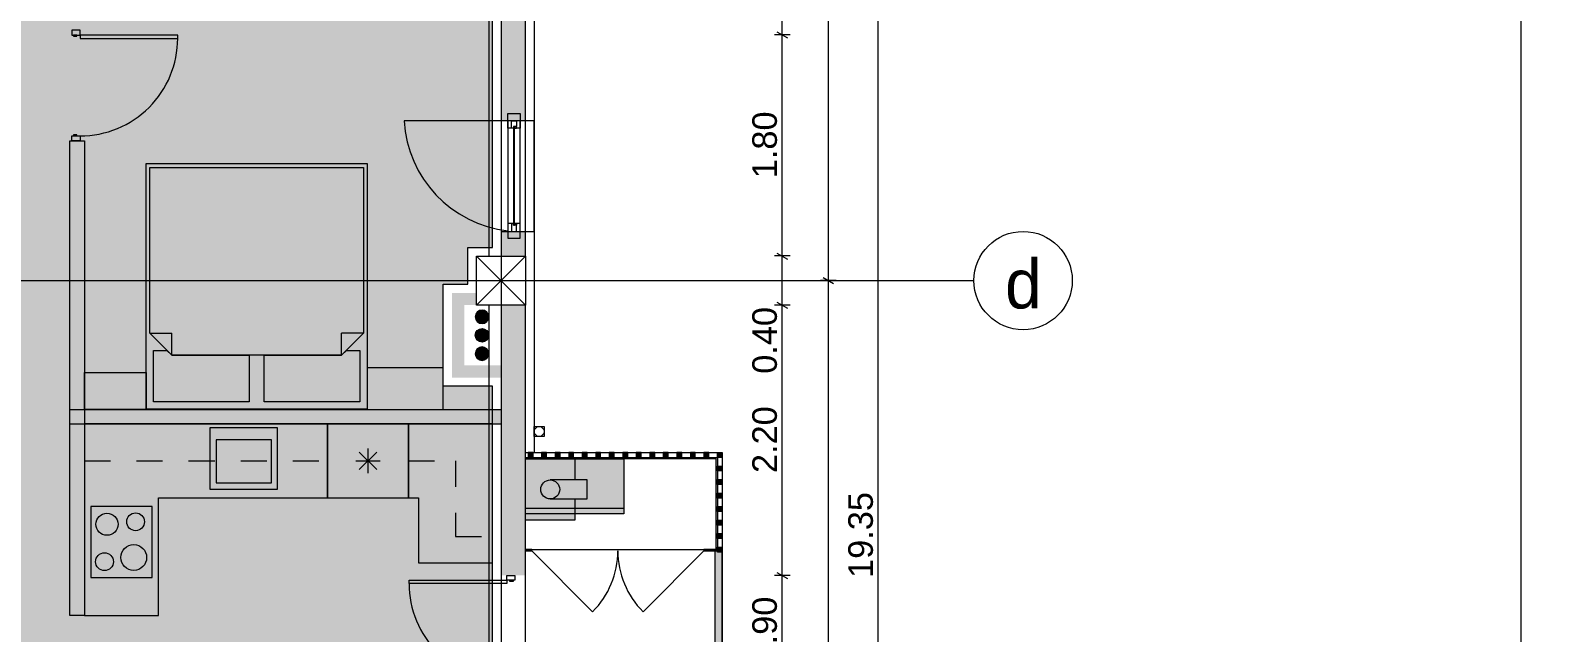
# Model space of a CAD drawing. Header units: millimetres. Extents: x 475159934 to 476245151, y 4620917055 to 4621447368.
# Drawn here: x 475293093 to 475305367, y 4621050559 to 4621055465 of the extents above; entities that cross this region are included whole.
import ezdxf

# ---------------------------------------------------------------- set-up
doc = ezdxf.new("R2010")
doc.units = ezdxf.units.MM
doc.header["$MEASUREMENT"] = 0
doc.linetypes.add('Dashed', pattern=[423.333333, 211.666667, -211.666667])
for name, color, linetype, lineweight in [('0_Pen_No__42_Pen_No__250_Pen_No__5', 5, 'Continuous', 0), ('2D Drafting - General_Pen_No__1_Pen_No__7', 7, 'Continuous', 0), ('2D Drafting - General_Pen_No__250_Pen_No__2_Pen_No__250', 7, 'Continuous', 0), ('2D Drafting - General_Pen_No__250_Pen_No__2_Pen_No__7', 7, 'Continuous', 0), ('2D Drafting - General_Pen_No__250_Pen_No__7_Pen_No__250', 7, 'Continuous', 0), ('2D Drafting - General_Pen_No__250_Pen_No__7_Pen_No__7', 7, 'Continuous', 0), ('2D Drafting - General_Pen_No__7_Pen_No__7_Pen_No__7', 7, 'Continuous', 0), ('Annotation - Text_Pen_No__7_Pen_No__5', 5, 'Continuous', 0), ('Doors_Pen_No__7_Pen_No__7_Pen_No__7', 7, 'Continuous', 0), ('G-Anno-Nplt_Pen_No__151', 151, 'Continuous', 0), ('G-Anno-Nplt_Pen_No__4', 7, 'Continuous', 0), ('gegmebi_Pen_No__1_Pen_No__7', 7, 'Continuous', 0), ('gegmebi_Pen_No__7_Pen_No__7', 7, 'Continuous', 0), ('kar-panjara_Pen_No__7_Pen_No__7_Pen_No__7', 7, 'Continuous', 0), ('New_0. გაღებები_Pen_No__210', 6, 'Continuous', 0), ('New_2D Drafting - General_Pen_No__250_Pen_No__7_Pen_No__255', 255, 'Continuous', 0), ('New_2D Drafting - General_Pen_No__30_Pen_No__9_Pen_No__9_Pen_No__255', 255, 'Continuous', 0), ('New_2D Drafting - General_Pen_No__30_Pen_No__9_Pen_No__9_Pen_No__7', 7, 'Continuous', 0), ('New_G-Anno-Nplt_Pen_No__255', 255, 'Continuous', 0), ('New_G-Anno-Nplt_Pen_No__4', 7, 'Continuous', 0), ('New_reg_nak_Pen_No__250', 7, 'Continuous', 0), ('New_reg_nak_Pen_No__7', 7, 'Continuous', 0), ('New_Structural - Bearing_Pen_No__1', 1, 'Continuous', 0), ('New_Structural - Bearing_Pen_No__250', 7, 'Continuous', 0), ('shaxtebi da milebi_Pen_No__1_Pen_No__1_Pen_No__1', 1, 'Continuous', 0), ('shaxtebi da milebi_Pen_No__5_Pen_No__5_Pen_No__5', 5, 'Continuous', 0), ('zoma_Pen_No__1', 1, 'Continuous', 0), ('zoma_Pen_No__142', 142, 'Continuous', 0), ('zoma_Pen_No__5_Pen_No__5', 5, 'Continuous', 0)]:
    doc.layers.add(name, color=color, linetype=linetype, lineweight=lineweight)
for name, color, linetype, lineweight, true_color in [('New_G-Anno-Nplt_Pen_No__252', 7, 'Continuous', 0, 0x666666), ('New_Interior - Furniture _Pen_No__252', 7, 'Continuous', 0, 0x666666), ('New_R03_Nakveti_Pen_No__252', 7, 'Continuous', 0, 0x666666), ('shaxtebi da milebi_Pen_No__5_Pen_No__5_Pen_No__252', 7, 'Continuous', 0, 0x666666)]:
    doc.layers.add(name, color=color, linetype=linetype, lineweight=lineweight, true_color=true_color)
for name, color, linetype in [('New_Interior - Furniture', 7, 'Continuous'), ('New_R03_Nakveti', 7, 'Continuous'), ('zoma', 7, 'Continuous')]:
    doc.layers.add(name, color=color, linetype=linetype)
doc.styles.add('GENERATED_STYLE_3', font='arial.ttf')
doc.styles.add('GENERATED_STYLE_4', font='ACADMTAV.TTF')
doc.linetypes.add('Break', pattern='A,0,[1,12. бѓљбѓ\x98бѓЎбѓ\x98 бѓ’бѓђбѓ¦бѓ”бѓ‘бѓ”бѓ‘бѓ\x981.Shx,S=15.679026,R=0,X=0,Y=0],-1975.557214,0', length=1975.557214)
doc.dimstyles.new('GENERATED_STYLE__12', dxfattribs={"dimtxt": 500, "dimasz": 228, "dimexe": 0.18, "dimexo": 3, "dimgap": 0, "dimtad": 1, "dimtih": 1, "dimtoh": 1, "dimlfac": 0.001, "dimzin": 0, "dimdsep": 46, "dimtxsty": 'GENERATED_STYLE_3', "dimblk": 'ARROWHEAD_2', "dimblk1": 'ARROWHEAD_2', "dimblk2": 'ARROWHEAD_2', "dimcen": 0.09, "dimclrd": 1, "dimclre": 1, "dimclrt": 1, "dimadec": 0, "dimazin": 0, "dimtfac": 1, "dimtdec": 4, "dimtmove": 2, "dimatfit": 3, "dimfxl": 1, "dimtolj": 1, "dimtzin": 0, "dimarcsym": 0})
doc.dimstyles.new('GENERATED_STYLE__3', dxfattribs={"dimtxt": 200, "dimasz": 64.421331, "dimexe": 0.18, "dimexo": 3, "dimgap": 0, "dimtad": 1, "dimtih": 1, "dimtoh": 1, "dimlfac": 0.001, "dimzin": 0, "dimdsep": 46, "dimtxsty": 'GENERATED_STYLE_3', "dimblk": 'ARROWHEAD_2', "dimblk1": 'ARROWHEAD_2', "dimblk2": 'ARROWHEAD_2', "dimcen": 0.09, "dimclrd": 142, "dimclre": 142, "dimclrt": 142, "dimadec": 0, "dimazin": 0, "dimtfac": 1, "dimtdec": 4, "dimtmove": 0, "dimatfit": 3, "dimfxl": 1, "dimtolj": 1, "dimtzin": 0, "dimarcsym": 0})
doc.dimstyles.new('GENERATED_STYLE__6', dxfattribs={"dimtxt": 200, "dimasz": 64.421331, "dimexe": 0.18, "dimexo": 3, "dimgap": 0, "dimtad": 1, "dimlfac": 0.001, "dimzin": 0, "dimdsep": 46, "dimtxsty": 'GENERATED_STYLE_3', "dimblk": 'ARROWHEAD_2', "dimblk1": 'ARROWHEAD_2', "dimblk2": 'ARROWHEAD_2', "dimcen": 0.09, "dimclrd": 142, "dimclre": 142, "dimclrt": 142, "dimadec": 0, "dimazin": 0, "dimtfac": 1, "dimtdec": 4, "dimtmove": 0, "dimatfit": 3, "dimfxl": 1, "dimtolj": 1, "dimtzin": 0, "dimarcsym": 0})

# ---------------------------------------------------------------- blocks, each defined once
blk = doc.blocks.new('Kitchen Layout 26_2')
at = {"layer": 'New_Interior - Furniture _Pen_No__252', "color": 251, "linetype": 'Dashed', "lineweight": 0, "true_color": 0x666666}
for p, q in [((4009, 2811), (4009, 834)), ((4309, 2811), (4009, 2811)), ((4309, 834), (4309, 2811)), ((4009, 834), (4309, 834)), ((4309, 175), (4009, 175)), ((4009, 175), (4009, -207)), ((4309, -508), (4309, 175)), ((3394, -207), (3394, -507)), ((4009, -207), (3394, -207)), ((3394, -507), (4309, -508))]:
    blk.add_line(p, q, dxfattribs=at)
at = {"layer": 'New_Interior - Furniture _Pen_No__252', "color": 251, "linetype": 'Continuous', "lineweight": 0, "true_color": 0x666666}
for p, q in [((3829, 1741), (3829, 1291)), ((4179, 1741), (3829, 1741)), ((4179, 1291), (4179, 1741)), ((3829, 1291), (4179, 1291)), ((3909, 505), (4109, 505)), ((3938, 576), (4080, 434)), ((3938, 434), (4080, 576)), ((4009, 605), (4009, 405))]:
    blk.add_line(p, q, dxfattribs=at)
at = {"layer": 'New_Interior - Furniture _Pen_No__252', "color": 251, "linetype": 'Continuous', "lineweight": 0, "true_color": 0x666666, "flags": 128}
for points in [[(4309, 2811), (2751, 2811), (2751, 2211), (3709, 2211), (3709, 834), (4309, 834), (4309, 503)], [(3058, 2261), (3638, 2261), (3638, 2761), (3058, 2761)], [(3779, 1791), (3779, 1241), (4279, 1241), (4279, 1791)], [(3709, 834), (3709, 175), (4309, 175), (4309, 834)], [(3180, -507), (4309, -508), (4309, 175), (3709, 175), (3709, 93), (3180, 93)]]:
    blk.add_lwpolyline(points, close=True, dxfattribs=at)
at = {"layer": 'New_Interior - Furniture _Pen_No__252', "color": 251, "linetype": 'Continuous', "lineweight": 0, "true_color": 0x666666}
for centre, radius in [((3188, 2649), 72.5), ((3493, 2629), 90), ((3222, 2411), 105), ((3513, 2396), 72.5)]:
    blk.add_circle(centre, radius, dxfattribs=at)
blk = doc.blocks.new('Bed Layout 23_3')
at = {"layer": 'New_R03_Nakveti_Pen_No__252', "color": 251, "linetype": 'Continuous', "lineweight": 0, "true_color": 0x666666}
for p, q in [((-900, 0), (-1400, 0)), ((-1400, 0), (-1400, -300)), ((-900, -300), (-900, 0)), ((900, 0), (-900, 0)), ((-900, 0), (-900, -2000)), ((900, -2000), (900, 0)), ((-1400, -300), (-900, -300)), ((-690, -440), (-870, -620)), ((0, -440), (-690, -440)), ((-690, -440), (-690, -620)), ((690, -440), (0, -440)), ((870, -620), (690, -440)), ((690, -440), (690, -620)), ((-870, -620), (-870, -1970)), ((-870, -620), (-690, -620)), ((870, -620), (690, -620)), ((870, -1970), (870, -620)), ((-900, -2000), (900, -2000)), ((-870, -1970), (0, -1970)), ((0, -1970), (870, -1970))]:
    blk.add_line(p, q, dxfattribs=at)
at = {"layer": 'New_R03_Nakveti_Pen_No__252', "color": 251, "linetype": 'Continuous', "lineweight": 0, "true_color": 0x666666, "flags": 128}
for points in [[(-60, -440), (-60, -60), (-840, -60), (-840, -480), (-730, -480), (-690, -440)], [(690, -440), (730, -480), (840, -480), (840, -60), (60, -60), (60, -440)]]:
    blk.add_lwpolyline(points, close=True, dxfattribs=at)
blk = doc.blocks.new('*D384', base_point=(475826096, 4621095193))
at = {"layer": 'zoma_Pen_No__1', "color": 1, "linetype": 'Continuous', "lineweight": 0, "transparency": 16777216}
for p, q in [((475297211, 4621061177), (475297038, 4621060877)), ((475297124, 4621060802), (475297124, 4621061252)), ((475305134, 4621060877), (475305307, 4621061177)), ((475305221, 4621060802), (475305221, 4621061252)), ((475296978, 4621061027), (475297124, 4621061027)), ((475297124, 4621061027), (475305221, 4621061027)), ((475305221, 4621061027), (475305367, 4621061027))]:
    blk.add_line(p, q, dxfattribs=at)
at = {"layer": 'zoma_Pen_No__1', "color": 1, "lineweight": 0, "transparency": 16777216, "insert": (475302337, 4621061127), "char_height": 500, "attachment_point": 7, "style": 'GENERATED_STYLE_3'}
blk.add_mtext('\\A1;{\\pql;\\fArial|b0|i0|c204|p0;\\W1.000000;69.63}', dxfattribs=at)
blk = doc.blocks.new('ARROWHEAD_2')
at = {"color": 0, "linetype": 'Continuous', "lineweight": 0}
for p, q in [((-0.378, -0.655), (0.378, 0.655)), ((0, 0), (-1, 0))]:
    blk.add_line(p, q, dxfattribs=at)
blk = doc.blocks.new('*D725', base_point=(475826096, 4621095193))
at = {"layer": 'zoma_Pen_No__142', "color": 142, "linetype": 'Continuous', "lineweight": 0, "transparency": 16777216}
for p, q in [((475290249, 4621039807), (475290200, 4621039722)), ((475290224, 4621039701), (475290224, 4621039828)), ((475296749, 4621039807), (475296700, 4621039722)), ((475296724, 4621039701), (475296724, 4621039828)), ((475290224, 4621039765), (475296724, 4621039765))]:
    blk.add_line(p, q, dxfattribs=at)
at = {"layer": 'zoma_Pen_No__142', "color": 142, "lineweight": 0, "transparency": 16777216, "char_height": 200, "attachment_point": 7, "style": 'GENERATED_STYLE_3'}
for s, insert in [('\\A1;{\\pql;\\fArial|b0|i0|c204|p0;\\W1.000000;6.50}', (475293207, 4621039805)), ('\\A1;{\\pql;\\fArial|b0|i0|c204|p0;\\W1.000000;0.40}', (475296166, 4621039805))]:
    blk.add_mtext(s, dxfattribs=dict(at, insert=insert))
blk = doc.blocks.new('*D726', base_point=(475826096, 4621095193))
at = {"layer": 'zoma_Pen_No__142', "color": 142, "linetype": 'Continuous', "lineweight": 0, "transparency": 16777216}
for p, q in [((475296749, 4621039807), (475296700, 4621039722)), ((475296724, 4621039701), (475296724, 4621039828)), ((475297100, 4621039722), (475297149, 4621039807)), ((475297124, 4621039701), (475297124, 4621039828)), ((475296724, 4621039765), (475297124, 4621039765)), ((475297124, 4621039765), (475297166, 4621039765))]:
    blk.add_line(p, q, dxfattribs=at)
blk = doc.blocks.new('*D728', base_point=(475826096, 4621095193))
at = {"layer": 'zoma_Pen_No__142', "color": 142, "linetype": 'Continuous', "lineweight": 0, "transparency": 16777216}
for p, q in [((475299651, 4621053427), (475299523, 4621053427)), ((475299545, 4621053451), (475299629, 4621053402)), ((475299587, 4621046027), (475299587, 4621053427)), ((475299545, 4621046051), (475299629, 4621046002)), ((475299651, 4621046027), (475299523, 4621046027))]:
    blk.add_line(p, q, dxfattribs=at)
at = {"layer": 'zoma_Pen_No__142', "color": 142, "lineweight": 0, "transparency": 16777216, "insert": (475299547, 4621049460), "char_height": 200, "attachment_point": 7, "rotation": 90, "style": 'GENERATED_STYLE_3'}
blk.add_mtext('\\A1;{\\pql;\\fArial|b0|i0|c204|p0;\\W1.000000;7.40}', dxfattribs=at)
blk = doc.blocks.new('*D729', base_point=(475826096, 4621095193))
at = {"layer": 'zoma_Pen_No__142', "color": 142, "linetype": 'Continuous', "lineweight": 0, "transparency": 16777216}
for p, q in [((475299651, 4621060827), (475299523, 4621060827)), ((475299629, 4621060802), (475299545, 4621060851)), ((475299587, 4621053427), (475299587, 4621060827)), ((475299651, 4621053427), (475299523, 4621053427)), ((475299545, 4621053451), (475299629, 4621053402))]:
    blk.add_line(p, q, dxfattribs=at)
at = {"layer": 'zoma_Pen_No__142', "color": 142, "lineweight": 0, "transparency": 16777216, "insert": (475299547, 4621056860), "char_height": 200, "attachment_point": 7, "rotation": 90, "style": 'GENERATED_STYLE_3'}
blk.add_mtext('\\A1;{\\pql;\\fArial|b0|i0|c204|p0;\\W1.000000;7.40}', dxfattribs=at)
blk = doc.blocks.new('*D731', base_point=(475826096, 4621095193))
at = {"layer": 'zoma_Pen_No__142', "color": 142, "linetype": 'Continuous', "lineweight": 0, "transparency": 16777216}
for p, q in [((475300055, 4621061027), (475299928, 4621061027)), ((475300034, 4621061002), (475299949, 4621061051)), ((475299992, 4621061027), (475299992, 4621061068)), ((475299992, 4621041672), (475299992, 4621061027)), ((475300055, 4621041672), (475299928, 4621041672)), ((475299949, 4621041697), (475300034, 4621041648)), ((475299992, 4621041631), (475299992, 4621041672))]:
    blk.add_line(p, q, dxfattribs=at)
at = {"layer": 'zoma_Pen_No__142', "color": 142, "lineweight": 0, "transparency": 16777216, "insert": (475299952, 4621051006), "char_height": 200, "attachment_point": 7, "rotation": 90, "style": 'GENERATED_STYLE_3'}
blk.add_mtext('\\A1;{\\pql;\\fArial|b0|i0|c204|p0;\\W1.000000;19.35}', dxfattribs=at)
blk = doc.blocks.new('*D738', base_point=(475826096, 4621095193))
at = {"layer": 'zoma_Pen_No__142', "color": 142, "linetype": 'Continuous', "lineweight": 0, "transparency": 16777216}
for p, q in [((475299275, 4621051027), (475299148, 4621051027)), ((475299169, 4621051051), (475299254, 4621051002)), ((475299211, 4621050127), (475299211, 4621051027)), ((475299275, 4621050127), (475299148, 4621050127)), ((475299169, 4621050151), (475299254, 4621050102))]:
    blk.add_line(p, q, dxfattribs=at)
at = {"layer": 'zoma_Pen_No__142', "color": 142, "lineweight": 0, "transparency": 16777216, "insert": (475299171, 4621050310), "char_height": 200, "attachment_point": 7, "rotation": 90, "style": 'GENERATED_STYLE_3'}
blk.add_mtext('\\A1;{\\pql;\\fArial|b0|i0|c204|p0;\\W1.000000;0.90}', dxfattribs=at)
blk = doc.blocks.new('*D739', base_point=(475826096, 4621095193))
at = {"layer": 'zoma_Pen_No__142', "color": 142, "linetype": 'Continuous', "lineweight": 0, "transparency": 16777216}
for p, q in [((475299275, 4621053227), (475299148, 4621053227)), ((475299169, 4621053251), (475299254, 4621053202)), ((475299211, 4621051027), (475299211, 4621053227)), ((475299275, 4621051027), (475299148, 4621051027)), ((475299169, 4621051051), (475299254, 4621051002))]:
    blk.add_line(p, q, dxfattribs=at)
at = {"layer": 'zoma_Pen_No__142', "color": 142, "lineweight": 0, "transparency": 16777216, "char_height": 200, "attachment_point": 7, "rotation": 90, "style": 'GENERATED_STYLE_3'}
for s, insert in [('\\A1;{\\pql;\\fArial|b0|i0|c204|p0;\\W1.000000;0.40}', (475299171, 4621052668)), ('\\A1;{\\pql;\\fArial|b0|i0|c204|p0;\\W1.000000;2.20}', (475299171, 4621051860))]:
    blk.add_mtext(s, dxfattribs=dict(at, insert=insert))
blk = doc.blocks.new('*D740', base_point=(475826096, 4621095193))
at = {"layer": 'zoma_Pen_No__142', "color": 142, "linetype": 'Continuous', "lineweight": 0, "transparency": 16777216}
for p, q in [((475299275, 4621053627), (475299148, 4621053627)), ((475299169, 4621053651), (475299254, 4621053602)), ((475299211, 4621053227), (475299211, 4621053627)), ((475299275, 4621053227), (475299148, 4621053227)), ((475299169, 4621053251), (475299254, 4621053202))]:
    blk.add_line(p, q, dxfattribs=at)
blk = doc.blocks.new('*D741', base_point=(475826096, 4621095193))
at = {"layer": 'zoma_Pen_No__142', "color": 142, "linetype": 'Continuous', "lineweight": 0, "transparency": 16777216}
for p, q in [((475299275, 4621055427), (475299148, 4621055427)), ((475299169, 4621055451), (475299254, 4621055402)), ((475299211, 4621053627), (475299211, 4621055427)), ((475299275, 4621053627), (475299148, 4621053627)), ((475299169, 4621053651), (475299254, 4621053602))]:
    blk.add_line(p, q, dxfattribs=at)
at = {"layer": 'zoma_Pen_No__142', "color": 142, "lineweight": 0, "transparency": 16777216, "insert": (475299171, 4621054260), "char_height": 200, "attachment_point": 7, "rotation": 90, "style": 'GENERATED_STYLE_3'}
blk.add_mtext('\\A1;{\\pql;\\fArial|b0|i0|c204|p0;\\W1.000000;1.80}', dxfattribs=at)
blk = doc.blocks.new('*D742', base_point=(475826096, 4621095193))
at = {"layer": 'zoma_Pen_No__142', "color": 142, "linetype": 'Continuous', "lineweight": 0, "transparency": 16777216}
for p, q in [((475299275, 4621055427), (475299148, 4621055427)), ((475299169, 4621055451), (475299254, 4621055402))]:
    blk.add_line(p, q, dxfattribs=at)
blk = doc.blocks.new('*D743', base_point=(475826096, 4621095193))
at = {"layer": 'zoma_Pen_No__142', "color": 142, "linetype": 'Continuous', "lineweight": 0, "transparency": 16777216}
for p, q in [((475299275, 4621055427), (475299148, 4621055427)), ((475299169, 4621055451), (475299254, 4621055402))]:
    blk.add_line(p, q, dxfattribs=at)
blk = doc.blocks.new('*D744', base_point=(475826096, 4621095193))
at = {"layer": 'zoma_Pen_No__142', "color": 142, "linetype": 'Continuous', "lineweight": 0, "transparency": 16777216}
for p, q in [((475299169, 4621060651), (475299254, 4621060602)), ((475299275, 4621060627), (475299148, 4621060627)), ((475299211, 4621055427), (475299211, 4621060627)), ((475299275, 4621055427), (475299148, 4621055427)), ((475299169, 4621055451), (475299254, 4621055402))]:
    blk.add_line(p, q, dxfattribs=at)
at = {"layer": 'zoma_Pen_No__142', "color": 142, "lineweight": 0, "transparency": 16777216, "char_height": 200, "attachment_point": 7, "rotation": 90, "style": 'GENERATED_STYLE_3'}
for s, insert in [('\\A1;{\\pql;\\fArial|b0|i0|c204|p0;\\W1.000000;0.40}', (475299171, 4621060068)), ('\\A1;{\\pql;\\fArial|b0|i0|c204|p0;\\W1.000000;5.20}', (475299171, 4621057760))]:
    blk.add_mtext(s, dxfattribs=dict(at, insert=insert))

msp = doc.modelspace()

# ---------------------------------------------------------------- hatches: boundary and pattern name
at = {"layer": '2D Drafting - General_Pen_No__250_Pen_No__2_Pen_No__7', "linetype": 'Continuous', "lineweight": 0}
for points in [[(475293416.195, 4621050700.866), (475293416.195, 4621054564.901), (475293535.588, 4621054564.901), (475293535.588, 4621050700.866)], [(475293416.195, 4621052378.575), (475296924.343, 4621052378.575), (475296924.343, 4621052259.182), (475293416.195, 4621052259.182)]]:
    msp.add_hatch(color=7, dxfattribs=at).paths.add_polyline_path(points)
at = {"layer": '2D Drafting - General_Pen_No__250_Pen_No__7_Pen_No__7', "linetype": 'Continuous', "lineweight": 0}
for points in [[(475296924.343, 4621060626.696), (475296924.343, 4621054726.696), (475297124.343, 4621054726.696), (475297124.343, 4621060626.696)], [(475296924.343, 4621053826.696), (475296924.343, 4621053626.696), (475297124.343, 4621053626.696), (475297124.343, 4621053826.696)], [(475296924.343, 4621052636.494), (475296524.343, 4621052636.494), (475296524.343, 4621053326.682), (475296624.343, 4621053326.682), (475296724.343, 4621053326.682), (475296724.343, 4621053226.682), (475296624.343, 4621053226.682), (475296624.343, 4621052736.682), (475296924.343, 4621052736.682)], [(475296924.343, 4621053226.696), (475296924.343, 4621051026.695), (475297124.343, 4621051026.695), (475297124.343, 4621053226.696)], [(475298674.256, 4621051236.065), (475298674.256, 4621051976.687), (475297124.343, 4621051976.687), (475297124.343, 4621051986.687), (475298674.256, 4621051986.687), (475298684.256, 4621051986.687), (475298684.256, 4621051236.065)], [(475297124.343, 4621051226.36), (475297174.26, 4621051226.36), (475297174.26, 4621051236.36), (475297124.343, 4621051236.36)], [(475298574.26, 4621051226.36), (475298684.26, 4621051226.36), (475298684.26, 4621051236.36), (475298574.26, 4621051236.36)]]:
    msp.add_hatch(color=7, dxfattribs=at).paths.add_polyline_path(points)
at = {"layer": 'G-Anno-Nplt_Pen_No__151', "linetype": 'Continuous', "lineweight": 0, "true_color": 0x1f2f3f}
msp.add_hatch(color=169, dxfattribs=at).paths.add_polyline_path([(475290094.343, 4621055177.046), (475290094.343, 4621053696.689), (475290294.343, 4621053696.689), (475290294.343, 4621053596.689), (475290884.531, 4621053596.689), (475290884.531, 4621052956.689), (475290094.343, 4621052956.689), (475290094.343, 4621046296.696), (475290294.343, 4621046296.696), (475290294.343, 4621046096.696), (475293554.343, 4621046096.696), (475293554.343, 4621048396.696), (475296854.343, 4621048396.696), (475296854.343, 4621052566.501), (475296454.343, 4621052566.501), (475296454.343, 4621053396.689), (475296654.343, 4621053396.689), (475296654.343, 4621053696.689), (475296854.343, 4621053696.689), (475296854.343, 4621059656.696), (475293356.941, 4621059656.696), (475293356.941, 4621060756.689), (475290294.343, 4621060756.689), (475290294.343, 4621060556.689), (475290294.343, 4621057689.854), (475290224.343, 4621057689.854), (475290224.343, 4621055937.065), (475290624.343, 4621055937.065), (475290624.343, 4621055177.046)])
at = {"layer": 'New_2D Drafting - General_Pen_No__250_Pen_No__7_Pen_No__255', "linetype": 'Continuous', "lineweight": 0}
for points in [[(475297124.338, 4621051976.688), (475297124.343, 4621051476.688), (475297524.338, 4621051476.691), (475297524.337, 4621051649.677), (475297624.34, 4621051649.678), (475297624.338, 4621051803.704), (475297524.335, 4621051803.703), (475297524.334, 4621051976.691)], [(475297124.338, 4621051976.688), (475297124.338, 4621051526.688), (475297924.338, 4621051526.688), (475297924.338, 4621051976.688)]]:
    msp.add_hatch(color=255, dxfattribs=at).paths.add_polyline_path(points)
at = {"layer": 'New_2D Drafting - General_Pen_No__30_Pen_No__9_Pen_No__9_Pen_No__255', "linetype": 'Continuous', "lineweight": 0}
for points in [[(475297144.26, 4621052026.687), (475297144.26, 4621051986.687), (475297184.26, 4621051986.687), (475297184.26, 4621052026.687)], [(475297254.26, 4621052026.687), (475297254.26, 4621051986.687), (475297294.26, 4621051986.687), (475297294.26, 4621052026.687)], [(475297364.26, 4621052026.687), (475297364.26, 4621051986.687), (475297404.26, 4621051986.687), (475297404.26, 4621052026.687)], [(475297474.26, 4621052026.687), (475297474.26, 4621051986.687), (475297514.26, 4621051986.687), (475297514.26, 4621052026.687)], [(475297584.26, 4621052026.687), (475297584.26, 4621051986.687), (475297624.26, 4621051986.687), (475297624.26, 4621052026.687)], [(475297694.26, 4621052026.687), (475297694.26, 4621051986.687), (475297734.26, 4621051986.687), (475297734.26, 4621052026.687)], [(475297804.26, 4621052026.687), (475297804.26, 4621051986.687), (475297844.26, 4621051986.687), (475297844.26, 4621052026.687)], [(475297914.26, 4621052026.687), (475297914.26, 4621051986.687), (475297954.26, 4621051986.687), (475297954.26, 4621052026.687)], [(475298024.26, 4621052026.687), (475298024.26, 4621051986.687), (475298064.26, 4621051986.687), (475298064.26, 4621052026.687)], [(475298134.26, 4621052026.687), (475298134.26, 4621051986.687), (475298174.26, 4621051986.687), (475298174.26, 4621052026.687)], [(475298244.26, 4621052026.687), (475298244.26, 4621051986.687), (475298284.26, 4621051986.687), (475298284.26, 4621052026.687)], [(475298354.26, 4621052026.687), (475298354.26, 4621051986.687), (475298394.26, 4621051986.687), (475298394.26, 4621052026.687)], [(475298464.26, 4621052026.687), (475298464.26, 4621051986.687), (475298504.26, 4621051986.687), (475298504.26, 4621052026.687)], [(475298574.26, 4621052026.687), (475298574.26, 4621051986.687), (475298614.26, 4621051986.687), (475298614.26, 4621052026.687)], [(475298724.26, 4621051986.687), (475298684.26, 4621051986.687), (475298684.26, 4621052026.687), (475298724.26, 4621052026.687)], [(475298724.26, 4621051876.687), (475298684.26, 4621051876.687), (475298684.26, 4621051916.687), (475298724.26, 4621051916.687)], [(475298724.26, 4621051766.687), (475298684.26, 4621051766.687), (475298684.26, 4621051806.687), (475298724.26, 4621051806.687)], [(475298724.26, 4621051656.687), (475298684.26, 4621051656.687), (475298684.26, 4621051696.687), (475298724.26, 4621051696.687)], [(475298724.26, 4621051546.687), (475298684.26, 4621051546.687), (475298684.26, 4621051586.687), (475298724.26, 4621051586.687)], [(475298724.26, 4621051436.687), (475298684.26, 4621051436.687), (475298684.26, 4621051476.687), (475298724.26, 4621051476.687)], [(475298724.26, 4621051326.687), (475298684.26, 4621051326.687), (475298684.26, 4621051366.687), (475298724.26, 4621051366.687)], [(475298724.26, 4621051216.687), (475298684.26, 4621051216.687), (475298684.26, 4621051256.687), (475298724.26, 4621051256.687)]]:
    msp.add_hatch(color=255, dxfattribs=at).paths.add_polyline_path(points)
at = {"layer": 'New_G-Anno-Nplt_Pen_No__255', "linetype": 'Continuous', "lineweight": 0}
for points in [[(475296454.343, 4621052716.581), (475295835.588, 4621052716.581), (475295835.588, 4621052378.575), (475296454.343, 4621052378.575)], [(475298724.26, 4621045826.696), (475298724.26, 4621051226.359), (475298664.26, 4621051226.359), (475298664.26, 4621045886.696), (475297124.343, 4621045886.696), (475297124.343, 4621045826.696)]]:
    msp.add_hatch(color=255, dxfattribs=at).paths.add_polyline_path(points)
at = {"layer": 'shaxtebi da milebi_Pen_No__1_Pen_No__1_Pen_No__1', "linetype": 'Continuous', "lineweight": 0}
msp.add_hatch(color=1, dxfattribs=at).paths.add_polyline_path([(475296769.343, 4621053076.682, -1), (475296769.343, 4621053186.682, -1)])
at = {"layer": 'shaxtebi da milebi_Pen_No__5_Pen_No__5_Pen_No__252', "linetype": 'Continuous', "lineweight": 0, "true_color": 0x666666}
msp.add_hatch(color=251, dxfattribs=at).paths.add_polyline_path([(475296824.343, 4621052831.682, 1), (475296714.343, 4621052831.682, 1)])
at = {"layer": 'shaxtebi da milebi_Pen_No__5_Pen_No__5_Pen_No__5', "linetype": 'Continuous', "lineweight": 0}
msp.add_hatch(color=5, dxfattribs=at).paths.add_polyline_path([(475296769.343, 4621053036.682, -1), (475296769.343, 4621052926.682, -1)])

# ---------------------------------------------------------------- linework, layer by layer
at = {"layer": '0_Pen_No__42_Pen_No__250_Pen_No__5', "color": 5, "linetype": 'Continuous', "lineweight": 0}
msp.add_circle((475301171.399, 4621053426.689), 400, dxfattribs=at)
at = {"layer": '2D Drafting - General_Pen_No__1_Pen_No__7', "color": 7, "linetype": 'Continuous', "lineweight": 0}
for p, q in [((475297124.343, 4621053226.696), (475296724.343, 4621053626.696)), ((475296724.343, 4621053226.696), (475297124.343, 4621053626.696))]:
    msp.add_line(p, q, dxfattribs=at)
at = {"layer": '2D Drafting - General_Pen_No__1_Pen_No__7', "color": 7, "linetype": 'Continuous', "lineweight": 0, "flags": 128}
for points in [[(475297124.343, 4621053626.696), (475297124.343, 4621060626.696), (475296824.343, 4621060626.696), (475296824.343, 4621053626.696)], [(475297124.343, 4621053226.696), (475296724.343, 4621053226.696), (475296724.343, 4621053626.696), (475297124.343, 4621053626.696)], [(475297124.343, 4621046226.696), (475297124.343, 4621053226.696), (475296824.343, 4621053226.696), (475296824.343, 4621046226.696)]]:
    msp.add_lwpolyline(points, close=True, dxfattribs=at)
at = {"layer": '2D Drafting - General_Pen_No__1_Pen_No__7', "color": 7, "linetype": 'Continuous', "lineweight": 0}
msp.add_circle((475297234.275, 4621052198.012), 40, dxfattribs=at)
at = {"layer": '2D Drafting - General_Pen_No__250_Pen_No__2_Pen_No__250', "color": 7, "linetype": 'Continuous', "lineweight": 0, "flags": 128}
for points in [[(475293416.195, 4621050700.866), (475293416.195, 4621054564.901), (475293535.588, 4621054564.901), (475293535.588, 4621050700.866)], [(475293416.195, 4621052378.575), (475296924.343, 4621052378.575), (475296924.343, 4621052259.182), (475293416.195, 4621052259.182)]]:
    msp.add_lwpolyline(points, close=True, dxfattribs=at)
at = {"layer": '2D Drafting - General_Pen_No__250_Pen_No__7_Pen_No__250', "color": 7, "linetype": 'Continuous', "lineweight": 0, "flags": 128}
for points in [[(475298674.256, 4621051236.065), (475298674.256, 4621051976.687), (475297124.343, 4621051976.687), (475297124.343, 4621051986.687), (475298674.256, 4621051986.687), (475298684.256, 4621051986.687), (475298684.256, 4621051236.065)], [(475297124.343, 4621051226.36), (475297174.26, 4621051226.36), (475297174.26, 4621051236.36), (475297124.343, 4621051236.36)], [(475298574.26, 4621051226.36), (475298684.26, 4621051226.36), (475298684.26, 4621051236.36), (475298574.26, 4621051236.36)]]:
    msp.add_lwpolyline(points, close=True, dxfattribs=at)
at = {"layer": '2D Drafting - General_Pen_No__7_Pen_No__7_Pen_No__7', "color": 7, "linetype": 'Continuous', "lineweight": 0}
for centre, start, end in [((475293499.2, 4621055398.723), 269.9983173, 0), ((475296969.82, 4621050960.517), 179.9985151, 270.0001966)]:
    msp.add_arc(centre, 794.311, start, end, dxfattribs=at)
at = {"layer": 'Doors_Pen_No__7_Pen_No__7_Pen_No__7', "color": 7, "linetype": 'Continuous', "lineweight": 0, "flags": 128}
for points in [[(475293431.466, 4621055464.901), (475293431.466, 4621055425.39), (475293499.2, 4621055425.39), (475293499.2, 4621055464.901)], [(475293445.866, 4621055425.39), (475293445.866, 4621055416.501), (475293472.533, 4621055416.501), (475293472.533, 4621055425.39)], [(475293499.2, 4621055425.39), (475293499.2, 4621055398.723), (475294293.511, 4621055398.723), (475294293.511, 4621055425.389)], [(475293431.443, 4621054564.901), (475293431.443, 4621054604.412), (475293499.176, 4621054604.412), (475293499.176, 4621054564.901)], [(475293445.843, 4621054613.301), (475293445.843, 4621054604.412), (475293472.51, 4621054604.412), (475293472.51, 4621054613.301)], [(475296969.82, 4621050987.183), (475296969.82, 4621050960.517), (475296175.509, 4621050960.537), (475296175.509, 4621050987.204)], [(475297037.555, 4621051026.693), (475297037.554, 4621050987.182), (475296969.82, 4621050987.183), (475296969.821, 4621051026.695)], [(475297023.154, 4621050987.182), (475297023.153, 4621050978.293), (475296996.487, 4621050978.294), (475296996.487, 4621050987.183)]]:
    msp.add_lwpolyline(points, close=True, dxfattribs=at)
at = {"layer": 'G-Anno-Nplt_Pen_No__4', "color": 7, "linetype": 'Continuous', "lineweight": 0, "flags": 128}
msp.add_lwpolyline([(475290294.343, 4621046096.696), (475293554.343, 4621046096.696), (475293554.343, 4621048396.696), (475296854.343, 4621048396.696), (475296854.343, 4621052566.501), (475296454.343, 4621052566.501), (475296454.343, 4621053396.689), (475296654.343, 4621053396.689), (475296654.343, 4621053696.689), (475296854.343, 4621053696.689), (475296854.343, 4621059656.696), (475293356.941, 4621059656.696), (475293356.941, 4621060756.689), (475290294.343, 4621060756.689)], dxfattribs=at)
msp.add_lwpolyline([(475297124.343, 4621048126.696), (475297124.343, 4621052026.686), (475298724.259, 4621052026.687), (475298724.259, 4621045826.696), (475297124.35, 4621045826.696), (475297124.35, 4621046226.696), (475296724.343, 4621046226.696), (475296724.343, 4621045826.696), (475293824.343, 4621045826.696), (475293824.343, 4621048126.696)], close=True, dxfattribs=at)
at = {"layer": 'gegmebi_Pen_No__1_Pen_No__7', "color": 7, "linetype": 'Continuous', "lineweight": 0, "flags": 128}
for points in [[(475297524.337, 4621051649.677), (475297524.338, 4621051476.691), (475297124.343, 4621051476.688), (475297124.338, 4621051976.688), (475297524.334, 4621051976.691), (475297524.335, 4621051803.703)], [(475297324.338, 4621051649.675), (475297624.34, 4621051649.678), (475297624.338, 4621051803.704), (475297324.337, 4621051803.701)]]:
    msp.add_lwpolyline(points, dxfattribs=at)
at = {"layer": 'gegmebi_Pen_No__7_Pen_No__7', "color": 7, "linetype": 'Continuous', "lineweight": 0}
for p, q in [((475297194.275, 4621052158.012), (475297194.275, 4621052238.012)), ((475297194.275, 4621052238.012), (475297274.275, 4621052238.012)), ((475297274.275, 4621052238.012), (475297274.275, 4621052158.012)), ((475297274.275, 4621052158.012), (475297194.275, 4621052158.012))]:
    msp.add_line(p, q, dxfattribs=at)
at = {"layer": 'kar-panjara_Pen_No__7_Pen_No__7_Pen_No__7', "color": 7, "linetype": 'Continuous', "lineweight": 0, "flags": 128}
for points in [[(475296980.019, 4621054667.021), (475296979.991, 4621054787.021), (475297079.991, 4621054787.021), (475297079.991, 4621054667.021)], [(475297079.993, 4621053826.696), (475297079.962, 4621054726.696), (475296980.136, 4621054726.696), (475296980.046, 4621053826.696)], [(475297049.875, 4621054726.696), (475297049.875, 4621054681.696), (475297034.875, 4621054681.696), (475297024.875, 4621054681.696), (475297024.875, 4621054667.021), (475297009.875, 4621054667.021), (475297009.875, 4621054726.696)], [(475297034.875, 4621053877.123), (475297034.875, 4621054681.696), (475297024.875, 4621054681.696), (475297024.875, 4621053877.123)], [(475297049.875, 4621054667.021), (475297049.875, 4621054681.696), (475297034.875, 4621054681.696), (475297034.875, 4621054667.021)], [(475296980.046, 4621053892.123), (475296980.046, 4621053772.123), (475297079.991, 4621053772.123), (475297079.991, 4621053892.123)], [(475297049.875, 4621053826.694), (475297049.875, 4621053877.123), (475297034.875, 4621053877.123), (475297024.875, 4621053877.123), (475297024.875, 4621053892.123), (475297009.875, 4621053892.123), (475297009.875, 4621053826.694)], [(475297049.875, 4621053892.123), (475297049.875, 4621053877.123), (475297034.875, 4621053877.123), (475297034.875, 4621053892.123)]]:
    msp.add_lwpolyline(points, close=True, dxfattribs=at)
at = {"layer": 'New_0. გაღებები_Pen_No__210', "color": 6, "linetype": 'Continuous', "lineweight": 0}
msp.add_line((475296980.136, 4621054726.696), (475296136.283, 4621054726.696), dxfattribs=at)
msp.add_arc((475297087.809, 4621054778.547), 952.937, 183.1191243, 263.5037789, dxfattribs=at)
at = {"layer": 'New_2D Drafting - General_Pen_No__30_Pen_No__9_Pen_No__9_Pen_No__7', "color": 7, "linetype": 'Continuous', "lineweight": 0, "flags": 128}
for points in [[(475297144.26, 4621052026.687), (475297144.26, 4621051986.687), (475297184.26, 4621051986.687), (475297184.26, 4621052026.687)], [(475297254.26, 4621052026.687), (475297254.26, 4621051986.687), (475297294.26, 4621051986.687), (475297294.26, 4621052026.687)], [(475297364.26, 4621052026.687), (475297364.26, 4621051986.687), (475297404.26, 4621051986.687), (475297404.26, 4621052026.687)], [(475297474.26, 4621052026.687), (475297474.26, 4621051986.687), (475297514.26, 4621051986.687), (475297514.26, 4621052026.687)], [(475297584.26, 4621052026.687), (475297584.26, 4621051986.687), (475297624.26, 4621051986.687), (475297624.26, 4621052026.687)], [(475297694.26, 4621052026.687), (475297694.26, 4621051986.687), (475297734.26, 4621051986.687), (475297734.26, 4621052026.687)], [(475297804.26, 4621052026.687), (475297804.26, 4621051986.687), (475297844.26, 4621051986.687), (475297844.26, 4621052026.687)], [(475297914.26, 4621052026.687), (475297914.26, 4621051986.687), (475297954.26, 4621051986.687), (475297954.26, 4621052026.687)], [(475298024.26, 4621052026.687), (475298024.26, 4621051986.687), (475298064.26, 4621051986.687), (475298064.26, 4621052026.687)], [(475298134.26, 4621052026.687), (475298134.26, 4621051986.687), (475298174.26, 4621051986.687), (475298174.26, 4621052026.687)], [(475298244.26, 4621052026.687), (475298244.26, 4621051986.687), (475298284.26, 4621051986.687), (475298284.26, 4621052026.687)], [(475298354.26, 4621052026.687), (475298354.26, 4621051986.687), (475298394.26, 4621051986.687), (475298394.26, 4621052026.687)], [(475298464.26, 4621052026.687), (475298464.26, 4621051986.687), (475298504.26, 4621051986.687), (475298504.26, 4621052026.687)], [(475298574.26, 4621052026.687), (475298574.26, 4621051986.687), (475298614.26, 4621051986.687), (475298614.26, 4621052026.687)], [(475298724.26, 4621051986.687), (475298684.26, 4621051986.687), (475298684.26, 4621052026.687), (475298724.26, 4621052026.687)], [(475298724.26, 4621051876.687), (475298684.26, 4621051876.687), (475298684.26, 4621051916.687), (475298724.26, 4621051916.687)], [(475298724.26, 4621051766.687), (475298684.26, 4621051766.687), (475298684.26, 4621051806.687), (475298724.26, 4621051806.687)], [(475298724.26, 4621051656.687), (475298684.26, 4621051656.687), (475298684.26, 4621051696.687), (475298724.26, 4621051696.687)], [(475298724.26, 4621051546.687), (475298684.26, 4621051546.687), (475298684.26, 4621051586.687), (475298724.26, 4621051586.687)], [(475298724.26, 4621051436.687), (475298684.26, 4621051436.687), (475298684.26, 4621051476.687), (475298724.26, 4621051476.687)], [(475298724.26, 4621051326.687), (475298684.26, 4621051326.687), (475298684.26, 4621051366.687), (475298724.26, 4621051366.687)], [(475298724.26, 4621051216.687), (475298684.26, 4621051216.687), (475298684.26, 4621051256.687), (475298724.26, 4621051256.687)]]:
    msp.add_lwpolyline(points, close=True, dxfattribs=at)
at = {"layer": 'New_G-Anno-Nplt_Pen_No__252', "color": 251, "linetype": 'Continuous', "lineweight": 0, "true_color": 0x666666, "flags": 128}
msp.add_lwpolyline([(475296454.343, 4621052716.581), (475295835.588, 4621052716.581), (475295835.588, 4621052378.575), (475296454.343, 4621052378.575)], close=True, dxfattribs=at)
at = {"layer": 'New_G-Anno-Nplt_Pen_No__4', "color": 7, "linetype": 'Continuous', "lineweight": 0, "flags": 128}
msp.add_lwpolyline([(475298724.26, 4621045826.696), (475298724.26, 4621051226.359), (475298664.26, 4621051226.359), (475298664.26, 4621045886.696), (475297124.343, 4621045886.696), (475297124.343, 4621045826.696)], close=True, dxfattribs=at)
at = {"layer": 'New_reg_nak_Pen_No__250', "color": 7, "linetype": 'Continuous', "lineweight": 0}
for p, q in [((475297924.338, 4621051572.166), (475297124.338, 4621051572.166)), ((475297174.26, 4621051236.36), (475298574.26, 4621051236.36))]:
    msp.add_line(p, q, dxfattribs=at)
at = {"layer": 'New_reg_nak_Pen_No__250', "color": 7, "linetype": 'Continuous', "lineweight": 0, "flags": 128}
msp.add_lwpolyline([(475297124.338, 4621051976.688), (475297924.338, 4621051976.688), (475297924.338, 4621051526.688), (475297124.338, 4621051526.688)], close=True, dxfattribs=at)
at = {"layer": 'New_reg_nak_Pen_No__250', "color": 7, "linetype": 'Continuous', "lineweight": 0}
msp.add_circle((475297324.338, 4621051726.688), 77.013, dxfattribs=at)
at = {"layer": 'New_reg_nak_Pen_No__7', "color": 7, "linetype": 'Continuous', "lineweight": 0, "flags": 128}
msp.add_lwpolyline([(475296724.343, 4621061026.696), (475296724.343, 4621061096.695), (475297194.369, 4621061096.695), (475297194.314, 4621052026.687)], dxfattribs=at)
msp.add_lwpolyline([(475296924.339, 4621053826.696), (475297194.339, 4621053826.696), (475297194.339, 4621054726.696), (475296924.339, 4621054726.696)], close=True, dxfattribs=at)
at = {"layer": 'New_Structural - Bearing_Pen_No__1', "color": 1, "linetype": 'Break', "lineweight": 0}
msp.add_line((475305220.529, 4621074927.012), (475305220.529, 4621037000.61), dxfattribs=at)
at = {"layer": 'New_Structural - Bearing_Pen_No__250', "color": 7, "linetype": 'Continuous', "lineweight": 0}
for p, q in [((475297174.26, 4621051226.36), (475297669.235, 4621050731.385)), ((475298574.26, 4621051226.36), (475298079.285, 4621050731.385))]:
    msp.add_line(p, q, dxfattribs=at)
for centre, start, end in [((475297174.26, 4621051226.36), 315, 0), ((475298574.26, 4621051226.36), 180, 225)]:
    msp.add_arc(centre, 700, start, end, dxfattribs=at)
at = {"layer": 'shaxtebi da milebi_Pen_No__1_Pen_No__1_Pen_No__1', "color": 1, "linetype": 'Continuous', "lineweight": 0, "flags": 128}
msp.add_lwpolyline([(475296769.343, 4621053076.682, 1), (475296769.343, 4621053186.682, 1)], format="xyb", close=True, dxfattribs=at)
at = {"layer": 'shaxtebi da milebi_Pen_No__5_Pen_No__5_Pen_No__252', "color": 251, "linetype": 'Continuous', "lineweight": 0, "true_color": 0x666666, "flags": 128}
msp.add_lwpolyline([(475296824.343, 4621052831.682, 1), (475296714.343, 4621052831.682, 1)], format="xyb", close=True, dxfattribs=at)
at = {"layer": 'shaxtebi da milebi_Pen_No__5_Pen_No__5_Pen_No__5', "color": 5, "linetype": 'Continuous', "lineweight": 0, "flags": 128}
msp.add_lwpolyline([(475296769.343, 4621053036.682, -1), (475296769.343, 4621052926.682, -1)], format="xyb", close=True, dxfattribs=at)
at = {"layer": 'zoma_Pen_No__5_Pen_No__5', "color": 5, "linetype": 'Continuous', "lineweight": 0}
for p, q in [((475296924.343, 4621064307.672), (475296924.343, 4621036072.741)), ((475229343.792, 4621053426.689), (475300771.399, 4621053426.689))]:
    msp.add_line(p, q, dxfattribs=at)

# ---------------------------------------------------------------- block references
at = {"layer": 'New_Interior - Furniture', "color": 1, "linetype": 'Continuous', "lineweight": 0, "zscale": 1000, "rotation": 90}
msp.add_blockref('Kitchen Layout 26_2', (475296346.832, 4621047950.2), dxfattribs=at)
at = {"layer": 'New_R03_Nakveti', "color": 7, "linetype": 'Continuous', "lineweight": 0, "xscale": -1, "zscale": 1000, "rotation": 180.0014872590199}
msp.add_blockref('Bed Layout 23_3', (475294935.588, 4621052378.612), dxfattribs=at)

# ---------------------------------------------------------------- texts
at = {"layer": 'Annotation - Text_Pen_No__7_Pen_No__5', "color": 5, "linetype": 'Continuous', "lineweight": 0, "insert": (475301173.557, 4621053599.809), "char_height": 400, "attachment_point": 2, "style": 'GENERATED_STYLE_4'}
msp.add_mtext('\\A1;{\\pqc;\\fAcadMtavr|b0|i0|c0|p0;\\W1.000000;d}', dxfattribs=at)

# ---------------------------------------------------------------- dimensions: what is measured, and where the dimension line sits
at = {"layer": 'zoma', "color": 1, "linetype": 'Continuous', "lineweight": 0}
dim = msp.add_linear_dim(base=(475305220.529, 4621061026.689), p1=(475297124.35, 4621045826.689), p2=(475305220.529, 4621061026.689), text='69.63', dimstyle='GENERATED_STYLE__12', dxfattribs=at)
dim.commit()
dim.dimension.update_dxf_attribs({"geometry": '*D384', "text_midpoint": (475303174.408, 4621061376.689), "dimtype": 160})
at = {"layer": 'zoma', "color": 142, "linetype": 'Continuous', "lineweight": 0}
for base, p1, p2, picture, middle in [((475299991.81, 4621061026.688), (475233700.384, 4621041672.053), (475255415.89, 4621061026.688), '*D731', (475299851.81, 4621051341.197)), ((475299586.927, 4621060826.688), (475299586.927, 4621053426.689), (475299586.927, 4621060826.688), '*D729', (475299446.927, 4621057118.685)), ((475299211.225, 4621060626.696), (475299211.225, 4621055426.698), (475297124.343, 4621060626.696), '*D744', (475299071.225, 4621058018.693)), ((475299211.225, 4621055426.698), (475297124.343, 4621053626.696), (475297194.343, 4621055426.698), '*D741', (475299071.225, 4621054518.693)), ((475299211.224915922, 4621055426.697529793), (475297194.34285742, 4621055426.697529793), (475299211.224915922, 4621055426.697529793), '*D742', (475299071.224915326, 4621055418.693559647)), ((475299211.224915922, 4621055426.697529793), (475299211.224915922, 4621055426.697529793), (475299211.224915922, 4621055426.697529793), '*D743', (475299071.224915326, 4621055418.693559647)), ((475299211.225, 4621053626.696), (475297124.343, 4621053226.696), (475297124.343, 4621053626.696), '*D740', (475299071.225, 4621052927.275)), ((475299586.927, 4621053426.689), (475299991.81, 4621046026.689), (475299586.927, 4621053426.689), '*D728', (475299446.927, 4621049718.685)), ((475299211.225, 4621053226.696), (475297037.555, 4621051026.693), (475297124.343, 4621053226.696), '*D739', (475299071.225, 4621052118.69)), ((475299211.225, 4621051026.693), (475297124.343, 4621050126.695), (475297037.555, 4621051026.693), '*D738', (475299071.225, 4621050568.69))]:
    dim = msp.add_linear_dim(base=base, p1=p1, p2=p2, angle=90, dimstyle='GENERATED_STYLE__6', dxfattribs=at)
    dim.commit()
    dim.dimension.update_dxf_attribs({"geometry": picture, "text_midpoint": middle, "dimtype": 160, "text_rotation": 90})
for base, p1, p2, picture, middle in [((475296724.342, 4621039764.813), (475290224.342, 4621057015.179), (475296724.342, 4621057015.179), '*D725', (475293466.338, 4621039904.813)), ((475297124.342, 4621039764.813), (475296724.342, 4621057015.179), (475297124.342, 4621057015.179), '*D726', (475296424.921, 4621039904.813))]:
    dim = msp.add_linear_dim(base=base, p1=p1, p2=p2, dimstyle='GENERATED_STYLE__3', dxfattribs=at)
    dim.commit()
    dim.dimension.update_dxf_attribs({"geometry": picture, "text_midpoint": middle, "dimtype": 160})

doc.saveas('drawing.dxf')
